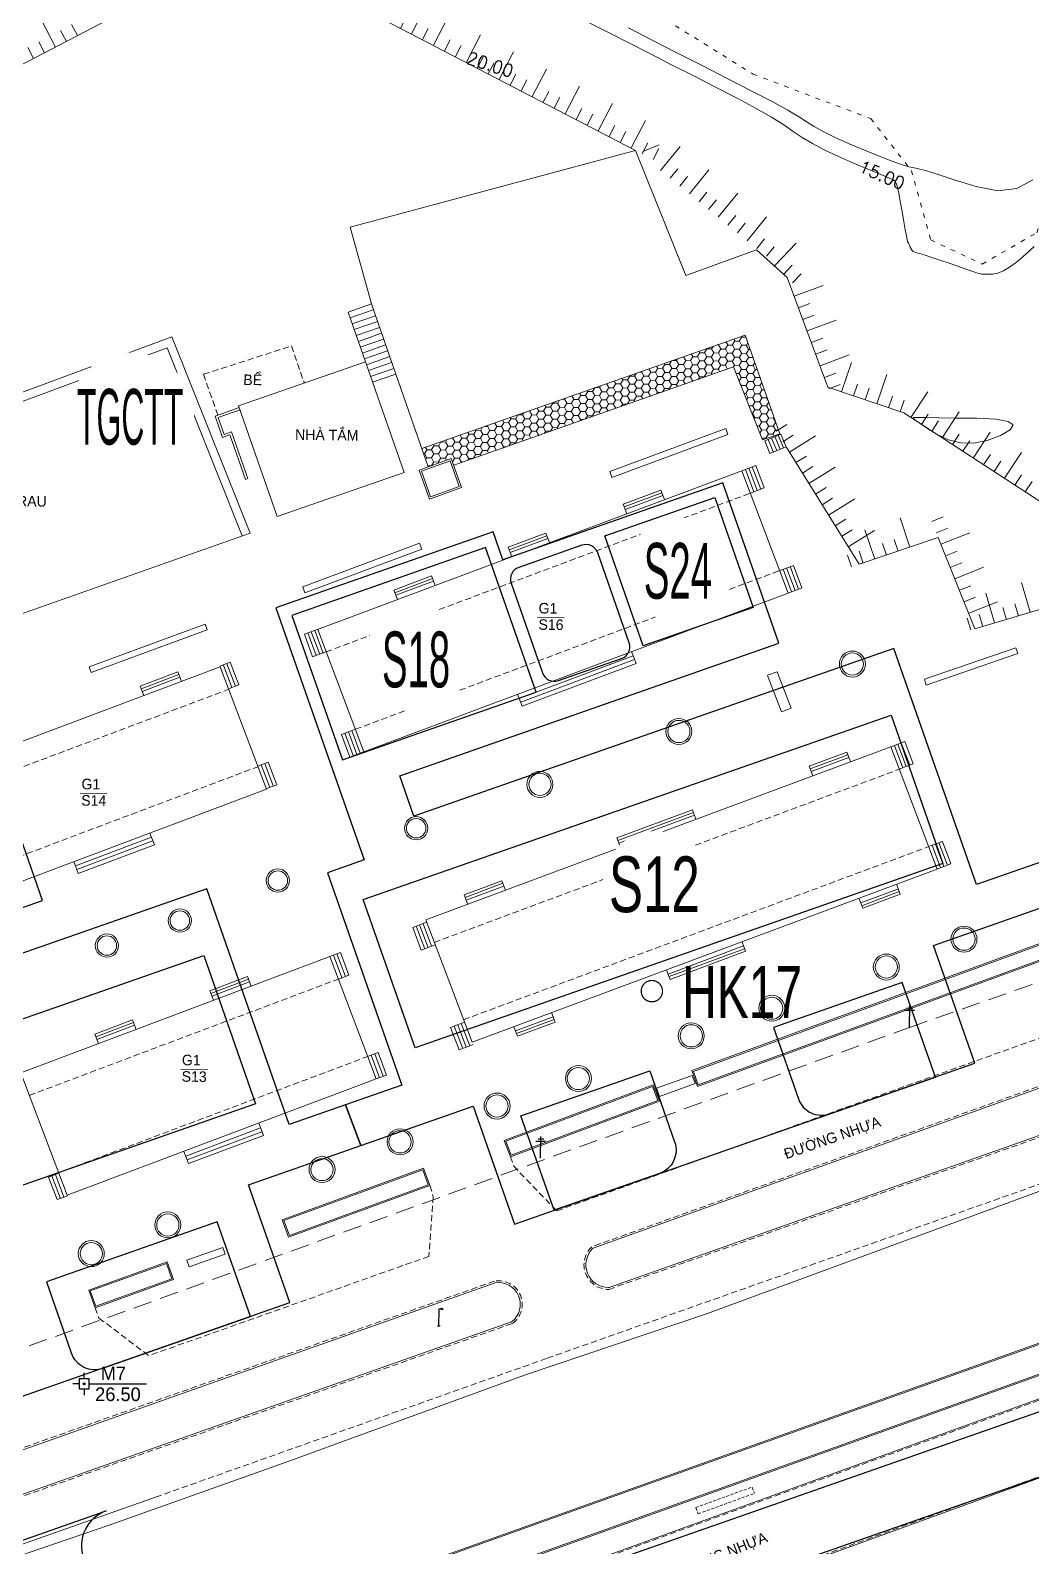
# Model space of a CAD drawing. Header units: inches. Extents: x 496359 to 501064, y 2374078 to 2377203.
# Drawn here: x 498807.9 to 498888.7, y 2376447.1 to 2376569.5 of the extents above; entities that cross this region are included whole.
import ezdxf
from ezdxf.enums import TextEntityAlignment as Align

# ---------------------------------------------------------------- set-up
doc = ezdxf.new("R2010")
doc.units = ezdxf.units.IN
doc.header["$MEASUREMENT"] = 0
doc.linetypes.add('ACAD_ISO03W100', pattern=[30, 12, -18])
doc.linetypes.add('DASHED', pattern=[0.75, 0.5, -0.25])
for name, color, linetype in [('cd', 7, 'Continuous'), ('chu', 6, 'Continuous'), ('MANH', 147, 'Continuous'), ('MOC - DC2', 1, 'Continuous'), ('NOI', 2, 'Continuous'), ('tl', 8, 'Continuous')]:
    doc.layers.add(name, color=color, linetype=linetype)
for name, color, linetype, lineweight in [('EG Text2', 7, 'Continuous', 18), ('ISO', 252, 'Continuous', 20), ('LC Net dam 1', 30, 'Continuous', 30), ('LC Net manh', 239, 'Continuous', 5), ('manh1', 67, 'Continuous', 13)]:
    doc.layers.add(name, color=color, linetype=linetype, lineweight=lineweight)
doc.styles.add('EG Hai', font='')
doc.styles.get("Standard").update_dxf_attribs({"font": 'vnsimli.shx', "height": 2})
doc.styles.add('style1', font='')
doc.styles.get('EG Hai').set_extended_font_data('.VnArial NarrowH')
doc.styles.get('style1').set_extended_font_data('.VnAvantH')

# ---------------------------------------------------------------- blocks, each defined once
blk = doc.blocks.new('chieusang')
at = {"layer": 'cd', "extrusion": (-0.000518657, 0.000768986, 1)}
for p, q in [((-0.03, 2.38, 0), (0.1, 2.57, 0)), ((-0.03, 2.38, 0), (-0.03, 0.03, 0)), ((0.1, 2.57, 0), (0.34, 2.61, 0)), ((0.34, 2.44, 0), (0.34, 2.61, 0)), ((0.34, 2.61, 0), (0.56, 2.54, 0)), ((0.54, 2.37, 0), (0.34, 2.44, 0)), ((0.58, 2.47, 0), (0.54, 2.37, 0)), ((0.56, 2.54, 0), (0.58, 2.47, 0)), ((-0.2, 0, 0), (0.2, 0, 0))]:
    blk.add_line(p, q, dxfattribs=at)
blk = doc.blocks.new('t2')
at = {"layer": 'tl', "color": 250, "lineweight": 0}
for p, q in [((-2, 0), (-2, -1)), ((-1, 0), (-1, -1)), ((0, 0), (0, -2.5))]:
    blk.add_line(p, q, dxfattribs=at)
blk = doc.blocks.new('cdien')
at = {"layer": 'cd', "extrusion": (-0.000518657, 0.000768986, 1)}
for p, q in [((-0.8, 2.78, 0), (0.76, 2.78, 0)), ((-0.46, 3.14, 0), (0.49, 3.14, 0)), ((0, 0), (0, 3.5, 0))]:
    blk.add_line(p, q, dxfattribs=at)
blk = doc.blocks.new('t1')
at = {"layer": 'tl', "color": 250, "lineweight": 0}
for p, q in [((0, 0), (0, 2.5)), ((-2, 0), (-2, 1)), ((-1, 0), (-1, 1))]:
    blk.add_line(p, q, dxfattribs=at)
blk = doc.blocks.new('MOC')
at = {"layer": 'MOC - DC2'}
for points in [[(-0.4, 0), (-0.9, 0)], [(0, 0.4), (0, 0.9)], [(0.4, 0), (5.03, 0)], [(0, -0.4), (0, -0.9)]]:
    blk.add_lwpolyline(points, dxfattribs=at)
blk.add_lwpolyline([(-0.4, -0.4), (0.4, -0.4), (0.4, 0.4), (-0.4, 0.4)], close=True, dxfattribs=at)
blk.add_circle((0, 0), 0.0868, dxfattribs=at)
blk = doc.blocks.new('Nền HT mới')
at = {"layer": 'MANH', "lineweight": 0}
h = blk.add_hatch(dxfattribs=at)
h.set_pattern_fill('HONEY', color=8, scale=3, angle=-0.7328, style=0)
h.set_pattern_definition([(359.267215784, (-736010.08436, -2368366.01803), (0.566607394046, 0.317539068605), [0.375, -0.75]), (119.267215784, (-736010.08436, -2368366.01803), (-0.55830059713, 0.331926862913), [0.375, -0.75]), (59.267215784, (-736010.08436, -2368366.01803), (0.008306796916, 0.64946593152), [-0.75, 0.375])])
h.paths.add_polyline_path([(479.37, 261.57), (481.69, 255.68), (483.1, 256.17), (480.3, 264.14), (454.21, 254.97), (454.72, 253.5), (456.57, 254.16), (456.76, 253.62)])
at = {"layer": 'chu', "color": 6, "lineweight": 0, "elevation": -28.38}
for points in [[(463.53, 241.35), (465.68, 241.32)], [(426.62, 227.15), (428.77, 227.12)], [(474.07, 219.07), (476.22, 219.04)], [(434.73, 204.86), (436.88, 204.83)]]:
    blk.add_lwpolyline(points, dxfattribs=at)
at = {"layer": 'MANH', "color": 2, "lineweight": 0, "elevation": -28.38}
for points in [[(471.45, 279.06), (444.81, 292.92), (438.97, 293.22), (428.96, 289.66), (420.98, 285.5), (412.77, 280.29), (401.32, 275.6), (398.2, 276.3), (388.45, 295.45), (388.77, 303.23), (386.75, 312.91), (380, 336.06), (377.61, 346.87), (381.83, 352.84), (386.45, 362.77), (387.03, 366.64), (375.54, 374.01), (375.55, 378.44)], [(658.36, 281.44), (632.8, 282.78), (625.21, 280.53), (608.28, 277), (578.49, 264.79), (572.14, 262.91), (567.8, 261.93), (542.34, 270.36), (534.95, 275.68), (528.16, 278.52), (514.56, 274.84), (513.91, 262.21), (513.22, 257.54), (510.32, 252.82), (504.11, 250.7), (493.11, 257.85), (486.99, 259.93), (483.69, 268.79), (483.69, 268.79), (483.69, 268.79)], [(472.05, 278.96), (473.35, 279.5)], [(450.12, 266.65), (448.4, 272.85), (471.45, 279.06), (475.52, 268.95), (481.21, 271.03), (483.69, 268.79)], [(450.12, 266.65), (448.24, 265.99)], [(449.64, 261.99), (448.24, 265.99)], [(450.28, 266.17), (448.41, 265.52)], [(450.12, 266.65), (452.09, 260.98)], [(450.45, 265.7), (448.57, 265.05)], [(450.61, 265.23), (448.74, 264.58)], [(450.78, 264.76), (448.9, 264.11)], [(402.54, 252.34), (434.02, 264.01)], [(413.31, 238.61), (440.34, 248.15), (434.02, 264.01)], [(450.94, 264.29), (449.07, 263.63)], [(451.1, 263.81), (449.23, 263.16)], [(451.27, 263.34), (449.4, 262.69)], [(456.77, 253.63), (479.37, 261.57), (481.69, 255.68), (483.1, 256.17), (480.3, 264.14), (454.21, 254.97)], [(402.8, 251.69), (433.63, 263.1)], [(439.68, 247.92), (433.63, 263.1)], [(451.43, 262.87), (449.56, 262.22)], [(451.6, 262.4), (449.73, 261.74)], [(439.4, 258.42), (449.64, 261.99)], [(449.64, 261.99), (452.76, 253.05)], [(451.76, 261.93), (449.89, 261.27)], [(451.93, 261.45), (450.05, 260.8)], [(452.09, 260.98), (450.22, 260.33)], [(452.09, 260.98), (454.72, 253.5)], [(439.4, 258.42), (442.52, 249.48)], [(437.5, 257.6), (439.45, 258.28)], [(437.5, 257.6), (438.11, 255.87)], [(437.76, 257.48), (439.52, 258.09)], [(437.76, 257.48), (438.23, 256.12)], [(438.11, 255.87), (438.68, 256.08)], [(438.23, 256.12), (438.82, 256.33)], [(438.7, 256.08), (439.95, 252.48)], [(438.82, 256.33), (440.14, 252.55)], [(469.37, 253.11), (478.74, 256.59)], [(469.55, 252.64), (478.91, 256.12)], [(478.74, 256.59), (478.91, 256.12)], [(481.88, 255.59), (483.17, 256.13)], [(482.98, 256.05), (483.41, 255.04)], [(483.17, 256.13), (483.6, 255.12)], [(481.88, 255.59), (482.3, 254.57)], [(482.15, 255.71), (482.58, 254.69)], [(482.15, 255.71), (482.58, 254.69)], [(482.3, 254.57), (483.6, 255.12)], [(482.43, 255.82), (482.86, 254.81)], [(482.71, 255.94), (483.13, 254.92)], [(483.6, 255.12), (489.51, 245.63), (495.89, 247.79), (498.85, 240.42), (517.53, 245.98), (537.02, 254.24)], [(453.98, 253.24), (456.57, 254.16)], [(454.17, 253.15), (456.48, 253.97)], [(456.48, 253.97), (457.22, 251.91)], [(456.57, 254.16), (457.41, 251.82)], [(481.85, 251.79), (481.16, 253.61)], [(439.95, 252.48), (440.14, 252.55)], [(442.52, 249.48), (452.76, 253.05)], [(445.78, 240.37), (480.04, 253.18)], [(453.98, 253.24), (454.81, 250.89)], [(454.17, 253.15), (454.9, 251.08)], [(469.37, 253.11), (469.55, 252.64)], [(483.77, 243.3), (480.04, 253.18)], [(481, 251.47), (480.32, 253.29)], [(481.28, 251.58), (480.6, 253.4)], [(481.56, 251.69), (480.88, 253.5)], [(454.81, 250.89), (457.41, 251.82)], [(454.9, 251.08), (457.22, 251.91)], [(470.46, 250.48), (473.5, 251.62)], [(470.54, 250.26), (473.58, 251.41)], [(470.62, 250.05), (473.66, 251.19)], [(473.5, 251.62), (473.79, 250.85)], [(470.46, 250.48), (470.75, 249.71)], [(461.17, 247.01), (464.21, 248.15)], [(461.25, 246.79), (464.29, 247.93)], [(461.33, 246.57), (464.37, 247.72)], [(464.21, 248.15), (464.5, 247.38)], [(444.58, 243.8), (454.01, 247.32)], [(444.76, 243.33), (454.19, 246.85)], [(454.01, 247.32), (454.19, 246.85)], [(461.17, 247.01), (461.46, 246.23)], [(484.05, 243.41), (483.37, 245.22)], [(484.33, 243.51), (483.65, 245.33)], [(484.61, 243.62), (483.93, 245.44)], [(484.89, 243.72), (484.21, 245.54)], [(444.58, 243.8), (444.76, 243.33)], [(451.93, 243.55), (454.97, 244.69)], [(452.01, 243.33), (455.05, 244.48)], [(452.09, 243.12), (455.13, 244.26)], [(454.97, 244.69), (455.26, 243.92)], [(449.51, 230.48), (483.77, 243.3)], [(451.93, 243.55), (452.22, 242.78)], [(427.34, 237.34), (436.69, 240.79)], [(427.51, 236.88), (436.87, 240.32)], [(436.69, 240.79), (436.87, 240.32)], [(445.66, 238.25), (444.99, 240.08)], [(445.95, 238.36), (445.27, 240.18)], [(446.23, 238.46), (445.55, 240.28)], [(449.51, 230.48), (445.79, 240.37)], [(445.38, 238.15), (444.71, 239.97)], [(494.77, 236.35), (502.15, 238.88)], [(502.15, 238.88), (502.31, 238.41)], [(439.14, 235.78), (438.45, 237.6)], [(439.42, 235.89), (438.73, 237.71)], [(462.06, 234.8), (471.26, 238.24)], [(462.18, 234.49), (471.37, 237.93)], [(462.29, 234.18), (471.49, 237.62)], [(471.49, 237.62), (471.13, 238.57)], [(494.93, 235.87), (502.31, 238.41)], [(412.95, 227.95), (437.92, 237.35)], [(427.34, 237.34), (427.51, 236.88)], [(431.45, 235.79), (434.49, 236.94)], [(431.53, 235.58), (434.57, 236.72)], [(431.61, 235.36), (434.65, 236.51)], [(434.49, 236.94), (434.78, 236.17)], [(441.66, 227.47), (437.92, 237.35)], [(438.86, 235.68), (438.17, 237.49)], [(482.1, 236.66), (482.89, 236.94)], [(482.11, 236.64), (483.24, 233.7)], [(482.89, 236.94), (484.03, 234)], [(431.45, 235.79), (431.74, 235.02)], [(494.77, 236.35), (494.93, 235.87)], [(462.29, 234.18), (461.93, 235.13)], [(483.24, 233.7), (484.03, 234)], [(448.38, 230.06), (447.7, 231.88)], [(448.66, 230.17), (447.99, 231.99)], [(448.94, 230.27), (448.27, 232.09)], [(449.22, 230.37), (448.55, 232.2)], [(454.51, 216.9), (492.07, 230.89)], [(485.47, 229.31), (488.51, 230.46)], [(488.51, 230.46), (488.8, 229.69)], [(495.8, 221.01), (492.07, 230.89)], [(493.03, 229.18), (492.35, 231)], [(493.31, 229.29), (492.63, 231.1)], [(493.59, 229.39), (492.91, 231.21)], [(493.88, 229.5), (493.19, 231.32)], [(441.23, 229.43), (441.92, 227.61)], [(441.51, 229.53), (442.2, 227.72)], [(441.79, 229.64), (442.48, 227.82)], [(485.47, 229.31), (485.76, 228.54)], [(485.55, 229.1), (488.59, 230.24)], [(485.63, 228.88), (488.67, 230.03)], [(416.69, 218.06), (441.66, 227.47)], [(469.95, 223.53), (476.04, 225.8)], [(470.03, 223.32), (476.12, 225.59)], [(470.11, 223.1), (476.2, 225.37)], [(476.04, 225.8), (476.33, 225.03)], [(426.23, 221.28), (432.37, 223.59)], [(426.35, 220.97), (432.48, 223.28)], [(426.46, 220.66), (432.6, 222.97)], [(432.6, 222.97), (432.24, 223.92)], [(469.95, 223.53), (470.24, 222.76)], [(495.39, 222.93), (496.07, 221.11)], [(495.67, 223.03), (496.35, 221.21)], [(495.95, 223.14), (496.63, 221.32)], [(496.23, 223.24), (496.91, 221.42)], [(426.46, 220.66), (426.11, 221.61)], [(458.25, 207.02), (495.8, 221.01)], [(457.62, 218.93), (460.66, 220.07)], [(457.7, 218.71), (460.74, 219.86)], [(457.78, 218.5), (460.82, 219.64)], [(460.66, 220.07), (460.95, 219.3)], [(489.63, 218.27), (492.67, 219.41)], [(492.83, 218.98), (492.54, 219.75)], [(457.62, 218.93), (457.91, 218.16)], [(476, 204.73), (513.76, 218.52), (514.22, 217.25), (476.45, 203.46), (476, 204.73)], [(489.79, 217.84), (489.5, 218.61)], [(489.71, 218.05), (492.75, 219.2)], [(489.79, 217.84), (492.83, 218.98)], [(458.25, 207.02), (454.52, 216.91)], [(454.15, 214.47), (453.46, 216.28)], [(454.43, 214.57), (453.74, 216.39)], [(454.71, 214.68), (454.02, 216.5)], [(454.99, 214.79), (454.3, 216.6)], [(474.09, 212.53), (480.18, 214.8)], [(474.17, 212.32), (480.26, 214.58)], [(474.25, 212.1), (480.34, 214.37)], [(480.34, 214.37), (480.05, 215.14)], [(421.81, 204.55), (446.78, 213.95)], [(450.52, 204.06), (446.78, 213.95)], [(447.75, 212.24), (447.06, 214.05)], [(448.03, 212.34), (447.34, 214.16)], [(448.31, 212.45), (447.63, 214.26)], [(437.09, 211.18), (440.13, 212.32)], [(437.17, 210.96), (440.21, 212.11)], [(437.25, 210.75), (440.29, 211.89)], [(440.13, 212.32), (440.42, 211.55)], [(474.25, 212.1), (473.96, 212.87)], [(437.09, 211.18), (437.38, 210.41)], [(427.79, 207.68), (430.83, 208.82)], [(427.87, 207.46), (430.91, 208.61)], [(427.95, 207.25), (430.99, 208.39)], [(430.83, 208.82), (431.12, 208.05)], [(456.52, 208.22), (457.22, 206.4)], [(456.81, 208.32), (457.5, 206.51)], [(457.09, 208.43), (457.78, 206.62)], [(457.37, 208.54), (458.06, 206.72)], [(461.92, 207.51), (461.63, 208.28)], [(461.76, 207.94), (464.8, 209.08)], [(461.84, 207.72), (464.88, 208.87)], [(461.92, 207.51), (464.96, 208.65)], [(464.96, 208.65), (464.67, 209.42)], [(427.79, 207.68), (428.08, 206.91)], [(450.11, 205.98), (450.79, 204.16)], [(450.39, 206.09), (451.07, 204.27)], [(450.67, 206.19), (451.35, 204.37)], [(425.55, 194.66), (421.82, 204.55)], [(425.55, 194.66), (450.52, 204.06)], [(461.36, 197.78), (473.38, 202.26), (472.87, 203.58), (460.85, 199.1), (461.36, 197.78)], [(473.14, 203.31), (476.02, 204.35)], [(473.38, 202.65), (473.14, 203.31)], [(473.38, 202.65), (476.26, 203.69)], [(476.26, 203.69), (476.02, 204.35)], [(435.13, 197.82), (441.18, 200.1)], [(435.24, 197.52), (441.29, 199.8)], [(441.41, 199.5), (441.03, 200.5)], [(435.35, 197.22), (441.41, 199.5)], [(435.35, 197.22), (434.98, 198.21)], [(424.05, 196.12), (424.74, 194.31)], [(424.33, 196.23), (425.02, 194.41)], [(424.61, 196.33), (425.3, 194.52)], [(454.33, 196.84), (442.93, 192.68), (443.44, 191.28), (454.84, 195.44), (454.33, 196.84)], [(435.21, 189.43), (438.12, 190.45)], [(435.4, 188.89), (438.32, 189.91)], [(438.12, 190.45), (438.32, 189.91)], [(427.82, 185.58), (427.31, 187.01), (433.64, 189.29), (434.15, 187.86), (427.82, 185.58)], [(435.23, 189.43), (435.42, 188.89)]]:
    blk.add_lwpolyline(points, dxfattribs=at)
at = {"layer": 'MANH', "color": 2, "linetype": 'ACAD_ISO03W100', "lineweight": 0, "ltscale": 0.03, "elevation": -28.38}
blk.add_lwpolyline([(461.69, 297.2), (480.94, 285.22), (490.44, 281.62), (493.72, 277.43), (495.29, 271.82), (499.44, 269.88), (503.84, 272.41), (506.12, 279.04), (507, 285.58), (511.12, 289.4)], dxfattribs=at)
at = {"layer": 'MANH', "color": 2, "linetype": 'DASHED', "lineweight": 0, "elevation": -28.38}
for points in [[(436.57, 260.97), (443.67, 263.26)], [(443.67, 263.26), (444.71, 260.27)], [(436.57, 260.97), (437.72, 257.67)]]:
    blk.add_lwpolyline(points, dxfattribs=at)
at = {"layer": 'MANH', "lineweight": 0, "elevation": -28.38}
for points in [[(480.04, 253.18), (481.16, 253.61)], [(480.72, 251.37), (481.85, 251.79)], [(483.09, 245.12), (484.21, 245.54)], [(483.77, 243.3), (484.91, 243.73)], [(445.83, 240.39), (444.71, 239.97)], [(438.73, 237.71), (437.9, 237.39)], [(446.51, 238.57), (445.38, 238.15)], [(438.58, 235.57), (439.42, 235.89)], [(448.83, 232.3), (447.7, 231.88)], [(449.5, 230.48), (448.37, 230.06)], [(492.07, 230.89), (493.19, 231.32)], [(440.95, 229.32), (441.79, 229.64)], [(492.75, 229.07), (493.88, 229.5)], [(442.48, 227.82), (441.65, 227.51)], [(495.11, 222.82), (496.23, 223.24)], [(495.79, 221), (496.91, 221.42)], [(454.58, 216.71), (453.46, 216.28)], [(455.27, 214.89), (454.15, 214.47)], [(446.78, 213.95), (447.63, 214.26)], [(447.47, 212.13), (448.31, 212.45)], [(457.65, 208.65), (456.52, 208.22)], [(449.82, 205.88), (450.67, 206.19)], [(458.34, 206.83), (457.22, 206.4)], [(450.51, 204.06), (451.35, 204.37)], [(414.99, 163.05), (422.4, 165.79), (428.95, 168.02), (443.62, 173.25), (447.43, 174.63), (462.48, 180.13), (477.17, 185.08), (509.94, 197.14)], [(424.89, 196.44), (424.05, 196.12)], [(425.58, 194.63), (424.74, 194.31)], [(422.67, 153.65), (528.81, 191.57), (529.72, 189.31)], [(422.78, 153.58), (528.75, 191.45), (529.58, 189.37)], [(529.58, 189.37), (426.08, 152.27), (424.39, 152.59), (422.78, 153.58)], [(529.72, 189.31), (426.09, 152.17), (424.36, 152.5), (422.88, 153.4)], [(460.12, 187.59), (409.71, 169.78)], [(559.32, 123.3), (533.06, 185.3), (531.56, 186.92), (529.39, 187.43), (497.95, 176.01), (466.65, 164.65), (427.18, 150.17), (425.63, 150.51), (422.88, 153.4)], [(432.7, 170.28), (402.5, 159.62)]]:
    blk.add_lwpolyline(points, dxfattribs=at)
at = {"layer": 'MANH', "linetype": 'DASHED', "lineweight": 0, "elevation": -28.38}
for points in [[(446.46, 238.55), (480.72, 251.37)], [(448.83, 232.3), (483.09, 245.12)], [(413.64, 226.13), (438.61, 235.53)], [(416, 219.88), (440.97, 229.28)], [(455.2, 215.09), (492.75, 229.07)], [(457.56, 208.84), (495.12, 222.82)], [(422.5, 202.73), (447.47, 212.13)], [(424.86, 196.48), (449.84, 205.88)]]:
    blk.add_lwpolyline(points, dxfattribs=at)
at = {"layer": 'MANH', "color": 1, "linetype": 'DASHED', "lineweight": 0, "ltscale": 3, "elevation": -28.38}
blk.add_lwpolyline([(92.05, 52.59), (119.84, 64.48), (146.69, 76.35), (173.15, 88.06), (201.06, 100.39), (229.35, 112.33), (266.95, 126.39), (296.55, 137.3), (334.39, 150.94), (394.99, 172.54), (493.57, 208.22), (554.51, 229.52), (562.77, 214.46), (570.46, 194.28), (580.63, 169.79), (591.55, 141.92), (602.45, 113.39), (610.19, 94.18)], dxfattribs=at)
at = {"layer": 'MANH', "color": 3, "linetype": 'DASHED', "lineweight": 0, "elevation": -28.38}
for points in [[(539.05, 219.76), (515.01, 211.27), (465.08, 193.4)], [(432.7, 170.28), (464.32, 181.5), (519.95, 201.17), (556.6, 214.06)], [(461.36, 197.78), (461.6, 197.03), (465.08, 193.4)], [(454.84, 195.44), (455.12, 194.56), (454.77, 189.73)], [(454.77, 189.73), (432.15, 181.71)], [(559.23, 123.26), (532.98, 185.24), (531.51, 186.83), (529.4, 187.33), (497.98, 175.91), (466.68, 164.56), (427.19, 150.06), (425.58, 150.41), (422.55, 153.6), (417.52, 158.68), (414.53, 163.86)], [(427.82, 185.58), (428.13, 184.75), (432.15, 181.71)], [(480.41, 92.1), (456.05, 83.39), (453.21, 84.23), (444.76, 106.69), (437.29, 126.74), (431.92, 141.14), (432.25, 144.44), (434.96, 146.81), (468.96, 159.18), (499.83, 170.41), (524.34, 179.32), (528.09, 179.19), (530.04, 177.09), (553.87, 121.3), (553.84, 119.5), (552.77, 118.45), (527.58, 109.13), (504.3, 100.74), (480.41, 92.1)]]:
    blk.add_lwpolyline(points, dxfattribs=at)
at = {"layer": 'MANH', "color": 2, "lineweight": 0, "elevation": -28.38}
for points in [[(476.12, 204.67), (513.7, 218.39), (514.09, 217.31), (476.51, 203.59)], [(461.42, 197.9), (473.25, 202.32), (472.81, 203.45), (460.98, 199.04)], [(454.27, 196.71), (443.06, 192.62), (443.5, 191.41), (454.71, 195.5)], [(427.88, 185.7), (427.43, 186.95), (433.58, 189.16), (434.02, 187.92)]]:
    blk.add_lwpolyline(points, close=True, dxfattribs=at)
at = {"layer": 'MANH', "color": 3, "linetype": 'DASHED', "lineweight": 0, "elevation": -28.38}
for points in [[(469.29, 187.06), (516.21, 203.64, 0.742145), (515.21, 207.48), (467.91, 190.5)], [(460.07, 187.73), (409.66, 169.92), (409.66, 169.92, 0.722312)], [(410.8, 166.42), (461.51, 184.31, 0.796994), (460.07, 187.73, 0.970939)]]:
    blk.add_lwpolyline(points, format="xyb", dxfattribs=at)
at = {"layer": 'MANH', "lineweight": 0, "elevation": -28.38}
for points in [[(469.24, 187.2), (516.14, 203.77, 0.733304), (515.24, 207.33), (467.96, 190.36)], [(410.75, 166.56), (461.44, 184.44, 0.792117), (460.09, 187.58, 0.792117)]]:
    blk.add_lwpolyline(points, format="xyb", dxfattribs=at)
blk.add_lwpolyline([(480.38, 92.19), (456.05, 83.5), (453.29, 84.31), (444.86, 106.72), (437.38, 126.78), (432.02, 141.15), (432.35, 144.39), (435.01, 146.72), (469, 159.09), (499.87, 170.31), (524.36, 179.22), (528.04, 179.09), (529.95, 177.03), (553.77, 121.28), (553.74, 119.54), (552.71, 118.53), (527.55, 109.23), (504.27, 100.83)], close=True, dxfattribs=at)
at = {"layer": 'MANH', "linetype": 'DASHED', "lineweight": 0, "ltscale": 0.5, "elevation": -28.38}
for points in [[(476.31, 169.44), (480.86, 171.1)], [(476.5, 168.93), (481.05, 170.59)], [(480.86, 171.09), (481.05, 170.59)], [(476.31, 169.44), (476.5, 168.93)]]:
    blk.add_lwpolyline(points, dxfattribs=at)
at = {"layer": 'MANH', "color": 2, "lineweight": 0}
for centre, radius in [((488.96, 237.57, -1.53), 1.05), ((488.96, 237.57, -1.53), 0.896), ((474.95, 232.12, -1.54), 1.05), ((474.95, 232.12, -1.54), 0.896), ((463.73, 227.85, -1.54), 1.05), ((463.73, 227.85, -1.54), 0.896), ((453.74, 224.31, -1.48), 0.936), ((453.74, 224.31, -1.48), 0.786), ((442.57, 220.08, -2.17), 0.936), ((442.57, 220.08, -2.17), 0.786), ((434.66, 216.85, -2), 0.936), ((434.66, 216.85, -2), 0.786), ((428.77, 214.83, -2.1), 0.936), ((428.77, 214.83, -2.1), 0.786), ((497.97, 215.35, -1.52), 1.05), ((497.97, 215.35, -1.52), 0.896), ((491.7, 213.1, -1.42), 1.05), ((491.7, 213.1, -1.42), 0.896), ((482.45, 209.77, -1.38), 1.05), ((482.45, 209.77, -1.38), 0.896), ((475.95, 207.54, -1.54), 1.05), ((475.95, 207.54, -1.54), 0.896), ((466.84, 204.09, -1.54), 1.05), ((466.84, 204.09, -1.54), 0.896), ((460.27, 201.87, -1.45), 1.05), ((460.27, 201.87, -1.45), 0.896), ((452.44, 198.98, -0.96), 1.05), ((452.44, 198.98, -0.96), 0.896), ((446.14, 196.74, -1.51), 1.05), ((446.14, 196.74, -1.51), 0.896), ((433.69, 192.27, -1.11), 1.05), ((433.69, 192.27, -1.11), 0.896), ((427.51, 189.95, -1.2), 1.05), ((427.51, 189.95, -1.2), 0.896)]:
    blk.add_circle(centre, radius, dxfattribs=at)
at = {"layer": 'MANH', "color": 3, "linetype": 'DASHED', "lineweight": 0}
blk.add_arc((469.28, 189.05, -1.4), 1.99, 133.4186, 270.2413, dxfattribs=at)
at = {"layer": 'MANH', "lineweight": 0}
blk.add_arc((469.28, 189.05, -1.4), 1.84, 133.4186, 270.2413, dxfattribs=at)
at = {"layer": 'manh1', "lineweight": 0, "elevation": -28.38}
blk.add_lwpolyline([(470.87, 288.95), (472.79, 287.96), (474.78, 286.94), (476.83, 285.9), (478.91, 284.84), (480.85, 283.85), (482.47, 283), (483.74, 282.3), (484.68, 281.75), (485.31, 281.34), (485.87, 280.98), (486.59, 280.58), (487.51, 280.13), (488.64, 279.62), (489.93, 279.07), (491.19, 278.56), (492.22, 278.16), (493, 277.88), (493.52, 277.72), (493.83, 277.67), (494.19, 277.6), (494.86, 277.42), (495.89, 277.1), (497.27, 276.66), (498.96, 276.13), (500.71, 275.8), (502.24, 275.97), (503.52, 276.68)], dxfattribs=at)
at = {"layer": 'manh1', "color": 1, "lineweight": 0, "elevation": -28.38}
blk.add_lwpolyline([(467.55, 289.43), (469.27, 288.59), (470.92, 287.74), (472.61, 286.87), (474.36, 285.98), (476.15, 285.07), (477.97, 284.14), (479.7, 283.25), (481.19, 282.45), (482.43, 281.73), (483.43, 281.12), (484.19, 280.59), (484.91, 280.1), (485.73, 279.61), (486.69, 279.1), (487.78, 278.59), (488.99, 278.06), (490.14, 277.58), (491.07, 277.19), (491.76, 276.9), (492.2, 276.7), (492.41, 276.57), (492.5, 276.4), (492.6, 276.08), (492.71, 275.59), (492.83, 274.92), (492.97, 274.11), (493.11, 273.29), (493.23, 272.64), (493.32, 272.16), (493.38, 271.86), (493.42, 271.72), (493.44, 271.67), (493.48, 271.6), (493.52, 271.51), (493.57, 271.39), (493.63, 271.25), (493.7, 271.1), (493.78, 270.98), (493.88, 270.89), (494, 270.83), (494.14, 270.79), (494.37, 270.73), (494.75, 270.62), (495.3, 270.44), (496.01, 270.2), (496.85, 269.91), (497.68, 269.62), (498.35, 269.39), (498.84, 269.22), (499.15, 269.12), (499.3, 269.08), (499.38, 269.07), (499.51, 269.06), (499.71, 269.06), (499.97, 269.06), (500.3, 269.07), (500.7, 269.15), (501.17, 269.34), (501.72, 269.67), (502.33, 270.12), (503, 270.69), (503.63, 271.29)], dxfattribs=at)
at = {"layer": 'manh1', "lineweight": 0, "elevation": -28.38}
blk.add_lwpolyline([(495.02, 256.59), (494.43, 256.99), (494.04, 257.27), (493.86, 257.44), (493.9, 257.49), (494.22, 257.49), (494.9, 257.48), (495.94, 257.46), (497.33, 257.44), (499, 257.42), (500.55, 257.34), (501.55, 257.16), (501.93, 256.88), (501.71, 256.49), (500.91, 256.02), (499.83, 255.62), (498.75, 255.41), (497.71, 255.43), (496.72, 255.67), (495.81, 256.1)], close=True, dxfattribs=at)
at = {"layer": 'MOC - DC2', "lineweight": 0}
blk.add_point((426.93, 179.43, -1.88), dxfattribs=at)
at = {"layer": 'cd', "lineweight": 0, "rotation": 359.2672157837458}
for name, p, xscale, yscale, zscale in [('cdien', (493.57, 208.22, -2.24), 0.5, 0.5, 0.5), ('cdien', (463.79, 197.65, -2.37), 0.5, 0.5, 0.5), ('chieusang', (455.56, 184.11, -1.14), 0.5500000000465661, 0.5500000000465661, 0.5500000000465661)]:
    blk.add_blockref(name, p, dxfattribs=dict(at, xscale=xscale, yscale=yscale, zscale=zscale))
at = {"layer": 'MOC - DC2', "lineweight": 0}
blk.add_blockref('MOC', (426.93, 179.43, -1.86), dxfattribs=at)
at = {"layer": 'NOI', "color": 2, "lineweight": 0}
for p, rotation in [((424.61, 287.4, -28.38), 207.529591813558), ((452.47, 288.94, -28.38), 152.5175420561258), ((421.95, 286.01, -28.38), 207.529591813558), ((455.13, 287.56, -28.38), 152.5175420561258), ((457.79, 286.17, -28.38), 152.5175420561258), ((460.45, 284.79, -28.38), 152.5175420561258), ((463.11, 283.4, -28.38), 152.5175420561258), ((465.77, 282.02, -28.38), 152.5175420561258), ((468.44, 280.63, -28.38), 152.5175420561258), ((471.1, 279.25, -28.38), 152.5175420561258), ((473.47, 277.43, -28.38), 140.9638242247689), ((475.8, 275.54, -28.38), 140.9638242247689), ((478.13, 273.65, -28.38), 140.9638242247689), ((480.46, 271.76, -28.38), 140.9638242247689), ((482.69, 269.75, -28.38), 136.2277051979386), ((484.25, 267.28, -28.38), 110.425739716916), ((485.3, 264.47, -28.38), 110.425739716916), ((486.35, 261.66, -28.38), 110.425739716916), ((488.09, 259.56, -28.38), 161.176726414459), ((490.93, 258.59, -28.38), 161.176726414459), ((493.69, 257.47, -28.38), 146.9746543436748), ((496.21, 255.84, -28.38), 146.9746543436748), ((498.72, 254.2, -28.38), 146.9746543436748), ((501.24, 252.57, -28.38), 146.9746543436748)]:
    blk.add_blockref('t2', p, dxfattribs=dict(at, rotation=rotation))
at = {"layer": 'NOI', "lineweight": 0}
for p, rotation in [((483.87, 254.68, -28.38), 301.9140806778707), ((485.45, 252.14, -28.38), 301.9140806778707), ((487.04, 249.59, -28.38), 301.9140806778707), ((488.63, 247.04, -28.38), 301.9140806778707), ((496.11, 247.24, -28.38), 291.8959678471767), ((493.61, 247.01, -28.38), 18.6671737463457), ((490.77, 246.05, -28.38), 18.6671737463457), ((497.23, 244.45, -28.38), 291.8959678471767), ((498.35, 241.67, -28.38), 291.8959678471767), ((503.32, 241.75, -28.38), 16.56231329085921), ((500.44, 240.9, -28.38), 16.56231329085921)]:
    blk.add_blockref('t1', p, dxfattribs=dict(at, rotation=rotation))
at = {"layer": 'chu', "color": 6, "lineweight": 0, "style": 'style1'}
for s, rotation, p in [('bÓ', 359.2672, (439.78, 260.11, -28.38)), ('nhµ t¾m', 359.2672, (443.96, 255.68, -28.38)), ('rau', 359.2672, (421.51, 250.31, -28.38)), ('G1', 359.2672, (463.62, 241.66, -28.38)), ('S16', 359.2672, (463.61, 240.34, -28.38)), ('G1', 359.2672, (426.71, 227.46, -28.38)), ('S14', 359.2672, (426.69, 226.14, -28.38)), ('G1', 359.2672, (474.16, 219.39, -28.38)), ('S15', 359.2672, (474.14, 218.06, -28.38)), ('G1', 359.2672, (434.82, 205.17, -28.38)), ('S13', 359.2672, (434.8, 203.84, -28.38)), ('§¦êNG NHùA ', 19.213, (483.62, 197.57, -28.38)), ('§¦êNG NHùA', 21.4266, (474.59, 163.72, -28.38))]:
    blk.add_text(s, height=0.85, rotation=rotation, dxfattribs=at).set_placement(p)
at = {"layer": 'manh1', "lineweight": 0}
for s, rotation, p in [('20.00', 342.0484, (459.71, 285.99, -28.38)), ('15.00', 336.7747, (491.35, 277.07, -28.38))]:
    blk.add_text(s, height=1, rotation=rotation, dxfattribs=at).set_placement(p, align=Align.MIDDLE)
at = {"layer": 'MOC - DC2', "lineweight": 0, "style": 'style1'}
for s, p in [('M7', (428.27, 179.73, -1.86)), ('26.50', (427.82, 178.04, -1.86))]:
    blk.add_text(s, height=1.1, dxfattribs=at).set_placement(p)

msp = doc.modelspace()

# ---------------------------------------------------------------- linework, layer by layer
at = {"layer": 'LC Net dam 1'}
for points in [[(498775.45, 2376464.08), (498766.21, 2376460.81), (498767.88, 2376456.1), (498777.1, 2376459.36), (498781.53, 2376460.92), (498784.87, 2376451.38), (498828.84, 2376466.76), (498825.51, 2376476.28), (498834.58, 2376479.45), (498833.34, 2376482.73), (498828.79, 2376481.14), (498822.13, 2376500.19), (498776.74, 2376484.32), (498775.59, 2376487.6), (498808.86, 2376499.23), (498804.34, 2376512.18), (498788.47, 2376506.63), (498787.68, 2376508.88), (498765.61, 2376501.17), (498772.73, 2376480.8), (498769.94, 2376479.82)], [(498777.01, 2376465.68), (498772.82, 2376477.65), (498821.89, 2376494.81), (498826.08, 2376482.83)]]:
    msp.add_lwpolyline(points, close=True, dxfattribs=at)
at = {"layer": 'LC Net dam 1', "const_width": 0.1}
msp.add_lwpolyline([(498857.21, 2376491.92, 1), (498858.93, 2376491.92, 1)], format="xyb", close=True, dxfattribs=at)
at = {"layer": 'LC Net dam 1'}
for points in [[(498878.29, 2376492.62), (498867.89, 2376488.98), (498869.9, 2376483.23, 0.414214), (498872.45, 2376482.01), (498880.96, 2376484.98)], [(498847.5, 2376481.85), (498857.9, 2376485.49), (498859.91, 2376479.74, -0.414214), (498858.69, 2376477.19), (498850.17, 2376474.22)], [(498822.98, 2376473.28), (498809.18, 2376468.45), (498811.19, 2376462.7, 0.414214), (498813.74, 2376461.47), (498825.65, 2376465.64)], [(498851.25, 2376343.51), (498840.88, 2376339.84, 0.413168), (498842.71, 2376343.66), (498807.46, 2376444.46, 0.414214), (498803.64, 2376446.3), (498814.02, 2376449.94, 0.414214), (498812.18, 2376446.11), (498815.9, 2376435.46, 0.414214), (498819.73, 2376433.61), (498916.01, 2376467.28), (498946.41, 2376380.36, 0.41526), (498950.24, 2376378.52), (498939.87, 2376374.85, 0.413168), (498941.7, 2376378.67), (498913.93, 2376458.08, 0.414214), (498910.11, 2376459.92), (498821.38, 2376428.89, 0.414214), (498819.54, 2376425.07), (498847.41, 2376345.35, 0.41526)]]:
    msp.add_lwpolyline(points, format="xyb", close=True, dxfattribs=at)

# ---------------------------------------------------------------- block references
at = {"layer": 'LC Net manh'}
msp.add_blockref('Nền HT mới', (498385.3, 2376280.77, 2.92), dxfattribs=at)

# ---------------------------------------------------------------- texts
at = {"layer": 'EG Text2', "style": 'EG Hai', "width": 0.8}
msp.add_text('hk17', height=4.224, rotation=0, dxfattribs=at).set_placement((498865.36, 2376491.85, 0.71), align=Align.MIDDLE_CENTER)

# ---------------------------------------------------------------- next in the draw order: wipeouts: each hides what was drawn before it
at = {"ltscale": 500}
for points, z in [([(498812.43, 2376534.8), (498811.87, 2376535.46), (498811.57, 2376535.94), (498811.29, 2376536.53), (498811.09, 2376537.16), (498810.97, 2376537.76), (498810.93, 2376538.28), (498810.96, 2376538.92), (498811.03, 2376539.4), (498811.22, 2376540.09), (498811.37, 2376540.47), (498811.64, 2376540.99), (498811.96, 2376541.46), (498812.41, 2376541.99), (498812.9, 2376542.42), (498813.47, 2376542.8), (498814.01, 2376543.07), (498814.53, 2376543.27), (498815.01, 2376543.39), (498815.62, 2376543.47), (498816.13, 2376543.49), (498816.63, 2376543.45), (498817.28, 2376543.33), (498817.77, 2376543.17), (498818.23, 2376542.98), (498818.94, 2376542.57), (498819.25, 2376542.33), (498819.61, 2376542.01), (498819.91, 2376541.67), (498820.23, 2376541.25), (498820.52, 2376540.76), (498820.72, 2376540.35), (498820.87, 2376539.93), (498821.01, 2376539.39), (498821.08, 2376538.91), (498821.1, 2376538.21), (498821.03, 2376537.55), (498820.92, 2376537.03), (498820.78, 2376536.61), (498820.54, 2376536.07), (498820.28, 2376535.62), (498820.03, 2376535.27), (498819.62, 2376534.81), (498819.31, 2376534.52), (498818.82, 2376534.15), (498818.48, 2376533.95), (498818.18, 2376533.8), (498817.82, 2376533.64), (498817.4, 2376533.51), (498817, 2376533.41), (498816.58, 2376533.35), (498816.16, 2376533.32), (498815.82, 2376533.32), (498815.3, 2376533.37), (498814.86, 2376533.45), (498814.37, 2376533.59), (498813.9, 2376533.78), (498813.33, 2376534.09), (498813.06, 2376534.26), (498812.7, 2376534.55)], -292.88), ([(498857.26, 2376522.93), (498856.79, 2376523.48), (498856.54, 2376523.88), (498856.31, 2376524.37), (498856.14, 2376524.9), (498856.05, 2376525.39), (498856.01, 2376525.83), (498856.03, 2376526.36), (498856.09, 2376526.76), (498856.25, 2376527.34), (498856.38, 2376527.65), (498856.6, 2376528.09), (498856.87, 2376528.48), (498857.25, 2376528.92), (498857.65, 2376529.28), (498858.12, 2376529.6), (498858.58, 2376529.83), (498859.01, 2376529.99), (498859.41, 2376530.09), (498859.91, 2376530.16), (498860.35, 2376530.17), (498860.76, 2376530.14), (498861.3, 2376530.04), (498861.71, 2376529.91), (498862.09, 2376529.75), (498862.68, 2376529.4), (498862.94, 2376529.2), (498863.24, 2376528.93), (498863.49, 2376528.66), (498863.76, 2376528.31), (498864, 2376527.9), (498864.16, 2376527.56), (498864.29, 2376527.21), (498864.41, 2376526.75), (498864.47, 2376526.35), (498864.48, 2376525.77), (498864.43, 2376525.22), (498864.33, 2376524.79), (498864.22, 2376524.44), (498864.02, 2376523.99), (498863.8, 2376523.61), (498863.59, 2376523.32), (498863.25, 2376522.94), (498862.99, 2376522.7), (498862.58, 2376522.39), (498862.3, 2376522.22), (498862.05, 2376522.1), (498861.75, 2376521.97), (498861.4, 2376521.85), (498861.07, 2376521.77), (498860.72, 2376521.72), (498860.37, 2376521.69), (498860.08, 2376521.7), (498859.65, 2376521.74), (498859.28, 2376521.8), (498858.88, 2376521.92), (498858.48, 2376522.08), (498858.01, 2376522.34), (498857.79, 2376522.48), (498857.48, 2376522.72)], -266.5), ([(498836.12, 2376515.77), (498835.65, 2376516.32), (498835.4, 2376516.72), (498835.17, 2376517.22), (498835, 2376517.75), (498834.9, 2376518.24), (498834.87, 2376518.68), (498834.89, 2376519.21), (498834.95, 2376519.61), (498835.11, 2376520.18), (498835.23, 2376520.5), (498835.46, 2376520.93), (498835.72, 2376521.33), (498836.1, 2376521.77), (498836.51, 2376522.13), (498836.98, 2376522.44), (498837.44, 2376522.67), (498837.87, 2376522.83), (498838.27, 2376522.93), (498838.77, 2376523), (498839.2, 2376523.01), (498839.62, 2376522.98), (498840.16, 2376522.88), (498840.57, 2376522.76), (498840.95, 2376522.59), (498841.54, 2376522.25), (498841.8, 2376522.05), (498842.1, 2376521.78), (498842.35, 2376521.5), (498842.62, 2376521.15), (498842.86, 2376520.74), (498843.02, 2376520.4), (498843.15, 2376520.05), (498843.26, 2376519.6), (498843.32, 2376519.2), (498843.34, 2376518.62), (498843.29, 2376518.07), (498843.19, 2376517.63), (498843.07, 2376517.28), (498842.87, 2376516.84), (498842.65, 2376516.46), (498842.45, 2376516.17), (498842.11, 2376515.79), (498841.85, 2376515.54), (498841.44, 2376515.24), (498841.16, 2376515.07), (498840.91, 2376514.94), (498840.61, 2376514.81), (498840.26, 2376514.7), (498839.92, 2376514.62), (498839.58, 2376514.56), (498839.23, 2376514.54), (498838.94, 2376514.54), (498838.51, 2376514.58), (498838.14, 2376514.65), (498837.74, 2376514.77), (498837.34, 2376514.92), (498836.86, 2376515.18), (498836.64, 2376515.33), (498836.34, 2376515.57)], -266.5), ([(498855.36, 2376497.61), (498854.89, 2376498.16), (498854.64, 2376498.56), (498854.41, 2376499.06), (498854.24, 2376499.58), (498854.15, 2376500.08), (498854.11, 2376500.52), (498854.13, 2376501.04), (498854.2, 2376501.45), (498854.35, 2376502.02), (498854.48, 2376502.34), (498854.7, 2376502.77), (498854.97, 2376503.17), (498855.35, 2376503.6), (498855.75, 2376503.96), (498856.22, 2376504.28), (498856.68, 2376504.51), (498857.11, 2376504.67), (498857.51, 2376504.77), (498858.01, 2376504.84), (498858.45, 2376504.85), (498858.86, 2376504.82), (498859.4, 2376504.72), (498859.81, 2376504.59), (498860.19, 2376504.43), (498860.78, 2376504.09), (498861.04, 2376503.89), (498861.34, 2376503.62), (498861.59, 2376503.34), (498861.86, 2376502.99), (498862.1, 2376502.58), (498862.26, 2376502.24), (498862.39, 2376501.89), (498862.51, 2376501.44), (498862.57, 2376501.04), (498862.59, 2376500.45), (498862.53, 2376499.9), (498862.43, 2376499.47), (498862.32, 2376499.12), (498862.12, 2376498.67), (498861.9, 2376498.3), (498861.69, 2376498.01), (498861.35, 2376497.62), (498861.09, 2376497.38), (498860.68, 2376497.08), (498860.4, 2376496.91), (498860.15, 2376496.78), (498859.85, 2376496.65), (498859.5, 2376496.54), (498859.17, 2376496.46), (498858.82, 2376496.4), (498858.47, 2376496.38), (498858.18, 2376496.38), (498857.75, 2376496.42), (498857.38, 2376496.49), (498856.98, 2376496.6), (498856.58, 2376496.76), (498856.11, 2376497.02), (498855.89, 2376497.17), (498855.58, 2376497.41)], -292.38)]:
    msp.add_wipeout(points, dxfattribs=at).translate(0, 0, z).dxf.layer = 'ISO'

# ---------------------------------------------------------------- next in the draw order: linework, layer by layer
at = {"layer": 'LC Net dam 1'}
for points in [[(498834.58, 2376479.45), (498843.65, 2376482.63), (498846.98, 2376473.1), (498884.15, 2376486.1), (498880.82, 2376495.62), (498890.84, 2376499.13), (498889.68, 2376502.43), (498884.27, 2376500.54), (498877.61, 2376519.59), (498838.85, 2376506.04), (498837.71, 2376509.32), (498868.32, 2376520.03), (498863.8, 2376532.97), (498846.05, 2376526.76), (498845.26, 2376529.02), (498827.72, 2376522.89), (498834.85, 2376502.52), (498831.89, 2376501.48), (498837.89, 2376484.32), (498833.34, 2376482.73)], [(498863.15, 2376531.8), (498866.25, 2376522.92), (498857.38, 2376519.82), (498854.27, 2376528.69)], [(498877.38, 2376514.21), (498881.56, 2376502.24), (498838.95, 2376487.34), (498834.76, 2376499.31)]]:
    msp.add_lwpolyline(points, close=True, dxfattribs=at)
at = {"layer": 'LC Net dam 1', "elevation": 0}
msp.add_lwpolyline([(498844.65, 2376527.74), (498829, 2376522.27), (498833.08, 2376510.59), (498848.74, 2376516.06)], close=True, dxfattribs=at)
at = {"layer": 'LC Net dam 1'}
msp.add_lwpolyline([(498852.42, 2376527.93), (498847.33, 2376526.15, 0.414213), (498846.71, 2376524.87), (498849.25, 2376517.62, 0.414215), (498850.52, 2376517), (498855.62, 2376518.78, 0.414212), (498856.24, 2376520.06), (498853.7, 2376527.32, 0.414214)], format="xyb", close=True, dxfattribs=at)

# ---------------------------------------------------------------- next in the draw order: texts
at = {"layer": 'EG Text2', "style": 'EG Hai'}
for s, width, p in [('tgCtt', 0.5, (498815.95, 2376538.31, -292.78)), ('s24', 0.6, (498860.17, 2376525.87, -266.5)), ('s18', 0.6, (498839.03, 2376518.71, -266.5)), ('S12', 0.8, (498858.27, 2376500.55, -292.38))]:
    msp.add_text(s, height=4.5, rotation=0, dxfattribs=dict(at, width=width)).set_placement(p, align=Align.MIDDLE_CENTER)

doc.saveas('drawing.dxf')
